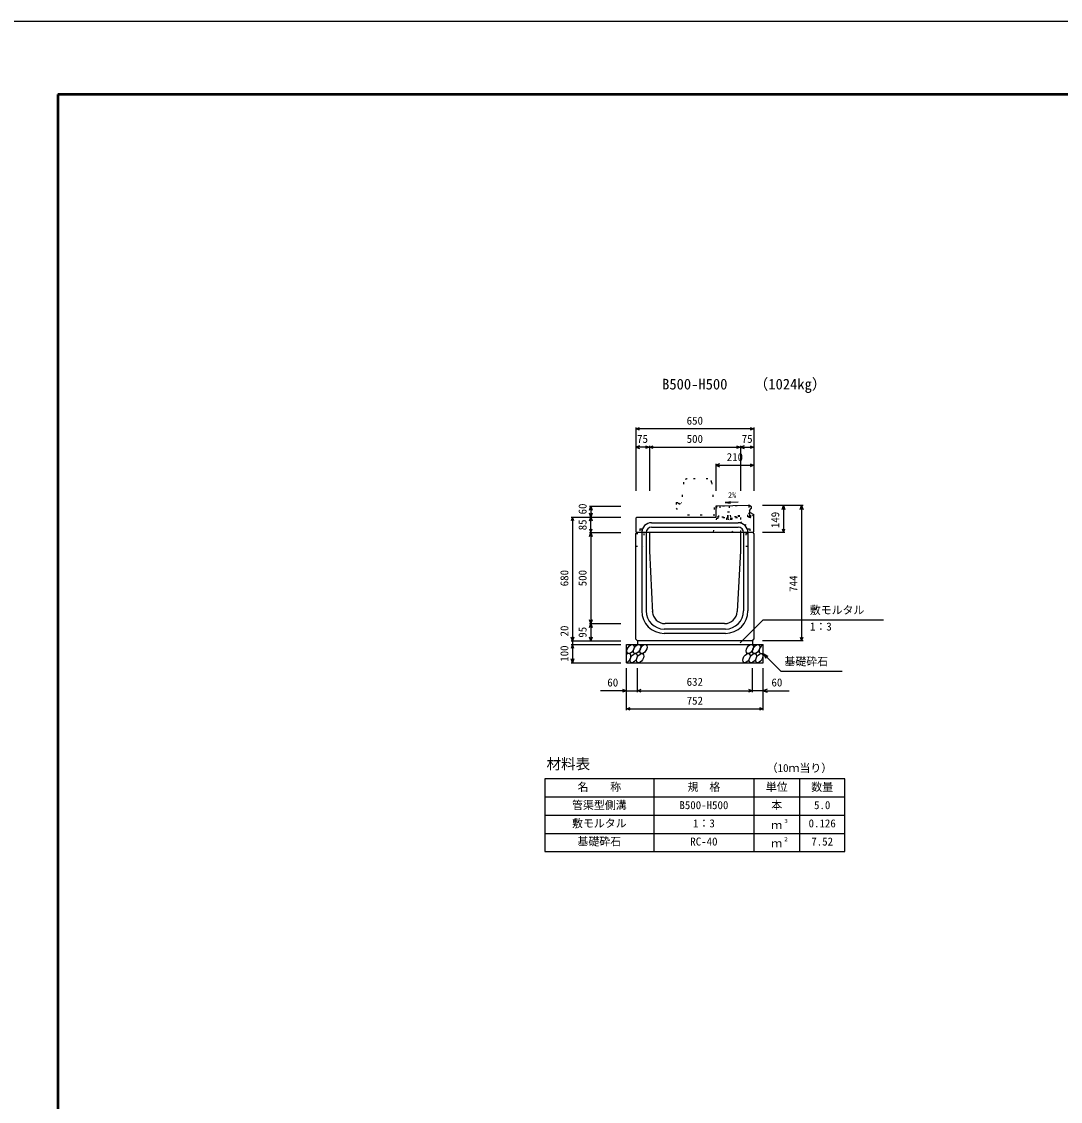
# Model space of a CAD drawing. Units: millimetres, scale not verified. Extents: x 4220 to 29420, y 5940 to 17820.
# Drawn here: x 12820 to 18529, y 11885 to 17820 of the extents above; entities that cross this region are included whole.
import ezdxf
from ezdxf.enums import TextEntityAlignment as Align

# ---------------------------------------------------------------- set-up
doc = ezdxf.new("R2010")
doc.units = ezdxf.units.MM
doc.header["$LTSCALE"] = 40
doc.linetypes.add('DOTTED', pattern=[1.75, 0.25, -1.5])
for name, color, linetype, lineweight in [('Defpoints_3', 5, 'Continuous', 25), ('DIM', 7, 'Continuous', 25), ('HATCH', 6, 'Continuous', 25), ('HYO', 3, 'Continuous', 25), ('HYO2', 4, 'Continuous', 25), ('OUTLINE', 3, 'Continuous', 25), ('OUTLINE2', 4, 'Continuous', 25), ('TXT', 7, 'Continuous', 25), ('WAKU', 3, 'Continuous', 50)]:
    doc.layers.add(name, color=color, linetype=linetype, lineweight=lineweight)
doc.styles.add('ＭＳ ゴシック', font='')
doc.styles.get('ＭＳ ゴシック').set_extended_font_data('MS Gothic')

msp = doc.modelspace()

# ---------------------------------------------------------------- linework, layer by layer
at = {"layer": 'Defpoints_3'}
msp.add_line((29420, 17820), (12620, 17820), dxfattribs=at)
at = {"layer": 'DIM'}
for p, q in [((16195, 15581.46), (16216.14, 15589.16)), ((16195, 15588.96), (16195, 15241.46)), ((16845, 15581.46), (16195, 15581.46)), ((16216.14, 15573.77), (16195, 15581.46)), ((16823.86, 15589.16), (16845, 15581.46)), ((16845, 15581.46), (16823.86, 15573.77)), ((16845, 15588.96), (16845, 15241.46)), ((16216.14, 15489.16), (16195, 15481.46)), ((16270, 15481.46), (16195, 15481.46)), ((16195, 15481.46), (16216.14, 15473.77)), ((16248.86, 15489.16), (16270, 15481.46)), ((16270, 15481.46), (16248.86, 15473.77)), ((16270, 15481.46), (16291.14, 15489.16)), ((16270, 15488.96), (16270, 15241.46)), ((16270, 15481.46), (16770, 15481.46)), ((16291.14, 15473.77), (16270, 15481.46)), ((16748.86, 15489.16), (16770, 15481.46)), ((16770, 15481.46), (16748.86, 15473.77)), ((16791.14, 15489.16), (16770, 15481.46)), ((16770, 15488.96), (16770, 15241.46)), ((16770, 15481.46), (16845, 15481.46)), ((16770, 15481.46), (16791.14, 15473.77)), ((16823.86, 15489.16), (16845, 15481.46)), ((16845, 15481.46), (16823.86, 15473.77)), ((16656.14, 15389.16), (16635, 15381.46)), ((16635, 15388.96), (16635, 15241.46)), ((16635, 15381.46), (16845, 15381.46)), ((16635, 15381.46), (16656.14, 15373.77)), ((16823.86, 15389.16), (16845, 15381.46)), ((16845, 15381.46), (16823.86, 15373.77)), ((15940.3, 15135.32), (15948, 15156.46)), ((15940.5, 15156.46), (16113, 15156.46)), ((15948, 15156.46), (15948, 15096.46)), ((15948, 15156.46), (15955.7, 15135.32)), ((17114.5, 15160.46), (16892, 15160.46)), ((16999.3, 15139.32), (17007, 15160.46)), ((17007, 15160.46), (17007, 15011.46)), ((17007, 15160.46), (17014.7, 15139.32)), ((17099.3, 15139.32), (17107, 15160.46)), ((17107, 15160.46), (17107, 14416.46)), ((17107, 15160.46), (17114.7, 15139.32)), ((15848, 15096.46), (15840.3, 15075.32)), ((15840.5, 15096.46), (16113, 15096.46)), ((15848, 15096.46), (15848, 14416.46)), ((15855.7, 15075.32), (15848, 15096.46)), ((15948, 15096.46), (15940.3, 15117.61)), ((15940.3, 15075.32), (15948, 15096.46)), ((15955.7, 15117.61), (15948, 15096.46)), ((15948, 15011.46), (15948, 15096.46)), ((15948, 15096.46), (15955.7, 15075.32)), ((15940.3, 15032.61), (15948, 15011.46)), ((15948, 15011.46), (15955.7, 15032.61)), ((16999.3, 15032.61), (17007, 15011.46)), ((17007, 15011.46), (17014.7, 15032.61)), ((15940.3, 14990.32), (15948, 15011.46)), ((15940.5, 15011.46), (16113, 15011.46)), ((15948, 15011.46), (15948, 14511.46)), ((15948, 15011.46), (15955.7, 14990.32)), ((17014.5, 15011.46), (16892, 15011.46)), ((15948, 14511.46), (15940.3, 14532.61)), ((15940.3, 14490.32), (15948, 14511.46)), ((15940.5, 14511.46), (16113, 14511.46)), ((15955.7, 14532.61), (15948, 14511.46)), ((15948, 14511.46), (15948, 14416.46)), ((15948, 14511.46), (15955.7, 14490.32)), ((16769.77, 14405.65), (16896, 14531.89)), ((16896, 14531.89), (17557.46, 14531.89)), ((15848, 14416.46), (15840.3, 14437.61)), ((15855.7, 14437.61), (15848, 14416.46)), ((15948, 14416.46), (15940.3, 14437.61)), ((15955.7, 14437.61), (15948, 14416.46)), ((17099.3, 14437.61), (17107, 14416.46)), ((17107, 14416.46), (17114.7, 14437.61)), ((15848, 14396.46), (15840.3, 14375.32)), ((15840.5, 14416.46), (16113, 14416.46)), ((15840.5, 14396.46), (16113, 14396.46)), ((15848, 14416.46), (15848, 14396.46)), ((15848, 14396.46), (15848, 14296.46)), ((15855.7, 14375.32), (15848, 14396.46)), ((17114.5, 14416.46), (16892, 14416.46)), ((15848, 14296.46), (15840.3, 14317.61)), ((15855.7, 14317.61), (15848, 14296.46)), ((16896, 14346.46), (16991.76, 14250.71)), ((16896, 14346.46), (16921.98, 14331.46)), ((16896, 14346.46), (16911, 14320.48)), ((15840.5, 14296.46), (16113, 14296.46)), ((16144, 14035.1), (16144, 14266.46)), ((16204, 14135.1), (16204, 14266.46)), ((16836, 14135.1), (16836, 14266.46)), ((16896, 14035.1), (16896, 14266.46)), ((16991.76, 14250.71), (17329.31, 14250.71)), ((16144, 14142.6), (16002.21, 14142.6)), ((16122.86, 14150.29), (16144, 14142.6)), ((16144, 14142.6), (16122.86, 14134.9)), ((16144, 14142.6), (16204, 14142.6)), ((16204, 14142.6), (16225.14, 14150.29)), ((16204, 14142.6), (16836, 14142.6)), ((16225.14, 14134.9), (16204, 14142.6)), ((16814.86, 14150.29), (16836, 14142.6)), ((16836, 14142.6), (16814.86, 14134.9)), ((16896, 14142.6), (16836, 14142.6)), ((16917.14, 14150.29), (16896, 14142.6)), ((16896, 14142.6), (17037.79, 14142.6)), ((16896, 14142.6), (16917.14, 14134.9)), ((16144, 14042.6), (16165.14, 14050.29)), ((16144, 14042.6), (16896, 14042.6)), ((16165.14, 14034.9), (16144, 14042.6)), ((16874.86, 14050.29), (16896, 14042.6)), ((16896, 14042.6), (16874.86, 14034.9))]:
    msp.add_line(p, q, dxfattribs=at)
at = {"layer": 'HATCH', "linetype": 'DOTTED'}
for p, q in [((16646, 15156.69), (16638, 15156.52)), ((16638, 15156.52), (16639.34, 15091.53)), ((16822.46, 15160.32), (16646, 15156.69)), ((16648.35, 15091.22), (16647, 15156.71)), ((16651.25, 15095.78), (16650, 15156.77)), ((16657, 15156.91), (16658.25, 15095.92)), ((16703.24, 15096.85), (16701.99, 15157.84)), ((16708.98, 15157.98), (16710.24, 15097)), ((16759.23, 15098.01), (16757.97, 15158.99)), ((16766.23, 15098.15), (16764.97, 15159.14)), ((16811.22, 15099.08), (16809.96, 15160.07)), ((16816.96, 15160.21), (16818.22, 15099.22)), ((16821.46, 15160.3), (16825.96, 15160.4)), ((16822.63, 15103.81), (16821.46, 15160.3)), ((16827.25, 15097.91), (16825.96, 15160.4)), ((16639.34, 15091.53), (16648.34, 15091.72)), ((16818.22, 15099.22), (16648.26, 15095.72)), ((16824.31, 15094.85), (16648.35, 15091.22)), ((16695.11, 15092.18), (16722.82, 15092.76)), ((16695.32, 15082.19), (16695.11, 15092.18)), ((16723.03, 15082.76), (16695.32, 15082.19)), ((16700.28, 15125.8), (16716.27, 15126.13)), ((16700.87, 15096.8), (16700.28, 15125.8)), ((16702.04, 15092.33), (16702.24, 15082.33)), ((16715.89, 15092.61), (16716.1, 15082.61)), ((16716.87, 15097.13), (16716.27, 15126.13)), ((16722.82, 15092.76), (16723.03, 15082.76))]:
    msp.add_line(p, q, dxfattribs=at)
for centre, radius in [((16818.13, 15103.72), 4.5), ((16824.25, 15097.85), 3)]:
    msp.add_arc(centre, radius, 271.18119, 1.18119, dxfattribs=at)
at = {"layer": 'HATCH'}
for centre in [(16166.89, 14371.46), (16202.37, 14371.46), (16237.84, 14371.46), (16822.05, 14371.46), (16857.52, 14371.46), (16183.77, 14321.46), (16219.25, 14321.46), (16803.45, 14321.46), (16838.93, 14321.46), (16874.41, 14321.46)]:
    msp.add_ellipse(centre, major_axis=(14.54, 23.54), ratio=0.5792, dxfattribs=at)
for centre, start_param, end_param in [((16893, 14371.46), 0.6666252, 4.1103269), ((16148.3, 14321.46), 3.7419964, 7.318141)]:
    msp.add_ellipse(centre, major_axis=(14.54, 23.54), ratio=0.5792, start_param=start_param, end_param=end_param, dxfattribs=at)
at = {"layer": 'HYO'}
for p, q in [((17345, 13658.36), (15695, 13658.36)), ((15695, 13658.36), (15695, 13258.36)), ((16295, 13658.36), (16295, 13258.36)), ((16845, 13658.36), (16845, 13258.36)), ((17095, 13658.36), (17095, 13258.36)), ((17345, 13258.36), (17345, 13658.36)), ((15695, 13558.36), (17345, 13558.36)), ((15695, 13258.36), (17345, 13258.36))]:
    msp.add_line(p, q, dxfattribs=at)
at = {"layer": 'HYO2'}
for p, q in [((15695, 13458.36), (17345, 13458.36)), ((15695, 13358.36), (17345, 13358.36))]:
    msp.add_line(p, q, dxfattribs=at)
at = {"layer": 'OUTLINE', "linetype": 'DOTTED'}
for p, q in [((16458.19, 15288.41), (16447, 15176.46)), ((16591.9, 15306.46), (16478.1, 15306.46)), ((16611.8, 15288.45), (16630, 15106.46)), ((16417, 15176.46), (16417, 15146.46)), ((16417, 15176.46), (16425, 15176.46)), ((16417, 15146.46), (16440, 15106.46)), ((16425, 15176.46), (16435, 15166.46)), ((16435, 15166.46), (16445, 15176.46)), ((16445, 15176.46), (16447, 15176.46)), ((16630, 15106.46), (16440, 15106.46))]:
    msp.add_line(p, q, dxfattribs=at)
at = {"layer": 'OUTLINE'}
for p, q in [((16823, 15160.34), (16635, 15156.46)), ((16635, 15156.46), (16635, 15096.46)), ((16820, 15133.46), (16829, 15143.46)), ((16820, 15133.46), (16820, 15123.46)), ((16823, 15160.34), (16829, 15154.46)), ((16829, 15154.46), (16829, 15143.46)), ((16195, 15090.46), (16201, 15096.46)), ((16195, 15090.46), (16195, 15017.46)), ((16201, 15096.46), (16635, 15096.46)), ((16820, 15123.46), (16845, 15110.46)), ((16845, 15017.46), (16845, 15110.46)), ((16195, 15017.46), (16201, 15011.46)), ((16839, 15011.46), (16845, 15017.46)), ((16195, 15005.46), (16201, 15011.46)), ((16195, 14425.46), (16195, 15005.46)), ((16839, 15011.46), (16201, 15011.46)), ((16270, 15011.46), (16270, 14911.46)), ((16770, 15011.46), (16770, 14911.46)), ((16839, 15011.46), (16845, 15005.46)), ((16845, 15005.46), (16845, 14425.46)), ((16270, 14911.46), (16287.08, 14569.88)), ((16770, 14911.46), (16753.33, 14577.97)), ((16683.41, 14511.46), (16356.11, 14511.46)), ((16195, 14425.46), (16204, 14416.46)), ((16836, 14416.46), (16845, 14425.46)), ((16144, 14396.46), (16896, 14396.46)), ((16144, 14296.46), (16144, 14396.46)), ((16836, 14416.46), (16204, 14416.46)), ((16204, 14416.46), (16204, 14396.46)), ((16836, 14416.46), (16836, 14396.46)), ((16896, 14296.46), (16896, 14396.46)), ((16144, 14296.46), (16896, 14296.46))]:
    msp.add_line(p, q, dxfattribs=at)
at = {"layer": 'OUTLINE', "linetype": 'DOTTED'}
for centre, start, end in [((16478.1, 15286.46), 90, 174.40835), ((16591.9, 15286.46), 4.08463, 90)]:
    msp.add_arc(centre, 20, start, end, dxfattribs=at)
at = {"layer": 'OUTLINE'}
for centre, start, end in [((16356.11, 14581.46), 183.27049, 270), ((16683.41, 14581.46), 270, 356.75146)]:
    msp.add_arc(centre, 70, start, end, dxfattribs=at)
at = {"layer": 'OUTLINE2', "linetype": 'DOTTED'}
for p, q in [((16639.33, 15092.04), (16620, 15011.46)), ((16722.91, 15011.46), (16821.46, 15122.7)), ((16843.39, 15111.3), (16765.93, 15011.46)), ((16770, 15093.73), (16770, 15011.46)), ((16218.5, 15031.96), (16230.5, 15031.96)), ((16218.5, 15031.96), (16218.5, 15006.96)), ((16230.5, 15031.96), (16230.5, 15006.96)), ((16809.5, 15031.96), (16821.5, 15031.96)), ((16809.5, 15031.96), (16809.5, 15006.96)), ((16821.5, 15031.96), (16821.5, 15006.96)), ((16196.5, 15006.96), (16240, 15006.96)), ((16240, 15006.96), (16240, 14936.46)), ((16799.45, 15006.96), (16843.5, 15006.96)), ((16799.45, 15006.96), (16799.45, 14936.46)), ((16195, 14936.46), (16240, 14936.46)), ((16799.45, 14936.46), (16844.45, 14936.46))]:
    msp.add_line(p, q, dxfattribs=at)
at = {"layer": 'OUTLINE2'}
for p, q in [((16282, 15065.46), (16758, 15065.46)), ((16282, 15041.46), (16758, 15041.46)), ((16228, 15011.46), (16228, 14581.46)), ((16252, 15011.46), (16252, 14581.46)), ((16788, 15011.46), (16788, 14581.46)), ((16812, 15011.46), (16812, 14581.46)), ((16688, 14481.46), (16352, 14481.46)), ((16688, 14457.46), (16352, 14457.46))]:
    msp.add_line(p, q, dxfattribs=at)
for centre, radius, start, end in [((16282, 15011.46), 54, 90, 180), ((16282, 15011.46), 30, 90, 180), ((16758, 15011.46), 54, 0, 90), ((16758, 15011.46), 30, 0, 90), ((16352, 14581.46), 124, 180, 270), ((16352, 14581.46), 100, 180, 270), ((16688, 14581.46), 100, 270, 0), ((16688, 14581.46), 124, 270, 0)]:
    msp.add_arc(centre, radius, start, end, dxfattribs=at)
at = {"layer": 'TXT'}
for p, q in [((16685.75, 15177.51), (16715.19, 15183.33)), ((16758.49, 15179.01), (16685.75, 15177.51)), ((16685.75, 15177.51), (16715.4, 15172.91))]:
    msp.add_line(p, q, dxfattribs=at)
at = {"layer": 'WAKU'}
for p, q in [((29020, 17420), (13020, 17420)), ((13020, 17420), (13020, 6340))]:
    msp.add_line(p, q, dxfattribs=at)

# ---------------------------------------------------------------- texts
at = {"layer": 'DIM', "style": 'ＭＳ ゴシック'}
for s, p in [('650', (16475, 15591.46)), ('75', (16202.5, 15491.46)), ('500', (16475, 15491.46)), ('75', (16777.5, 15491.46)), ('210', (16695, 15391.46)), ('敷モルタル', (17151.6, 14550.62)), ('1：3', (17152.6, 14459.93)), ('基礎砕石', (17012.32, 14267.88)), ('60', (16039, 14152.6)), ('632', (16475, 14156.46)), ('60', (16941, 14152.6)), ('752', (16475, 14052.6))]:
    msp.add_text(s, height=43.99, dxfattribs=at).set_placement(p, align=Align.BOTTOM_LEFT)
for s, p in [('60', (15938, 15111.46)), ('85', (15938, 15023.96)), ('149', (16997, 15035.96)), ('680', (15838, 14716.46)), ('500', (15938, 14716.46)), ('744', (17097, 14685.96)), ('20', (15838, 14440.78)), ('95', (15938, 14433.96)), ('100', (15838, 14301.46))]:
    msp.add_text(s, height=43.99, rotation=90, dxfattribs=at).set_placement(p, align=Align.BOTTOM_LEFT)
at = {"layer": 'TXT', "style": 'ＭＳ ゴシック'}
for s, height, p in [('B500-H500', 58.65, (16340, 15780.44)), ('（1024kg）', 58.65, (16843.7, 15780.44)), ('2%', 32.99, (16702.05, 15191.09)), ('材料表', 58.65, (15705, 13693.36)), ('（10ｍ当り）', 43.99, (16915, 13682.36)), ('名\u3000\u3000称', 43.99, (15875, 13578.36)), ('規\u3000格', 43.99, (16480, 13578.36)), ('単位', 43.99, (16910, 13578.36)), ('数量', 43.99, (17160, 13578.36)), ('管渠型側溝', 43.99, (15845, 13478.36)), ('B500-H500', 43.99, (16435, 13478.36)), ('本', 43.99, (16940, 13478.36)), ('5.0', 43.99, (17175, 13478.36)), ('敷モルタル', 43.99, (15845, 13378.36)), ('1：3', 43.99, (16510, 13378.36)), ('ｍ', 43.99, (16940, 13368.36)), ('３', 21.99, (17005.54, 13408.73)), ('0.126', 43.99, (17145, 13378.36)), ('基礎砕石', 43.99, (15875, 13278.36)), ('RC-40', 43.99, (16495, 13278.36)), ('ｍ', 43.99, (16940, 13268.36)), ('２', 21.99, (17005.54, 13308.73)), ('7.52', 43.99, (17160, 13278.36))]:
    msp.add_text(s, height=height, dxfattribs=at).set_placement(p, align=Align.BOTTOM_LEFT)

doc.saveas('drawing.dxf')
